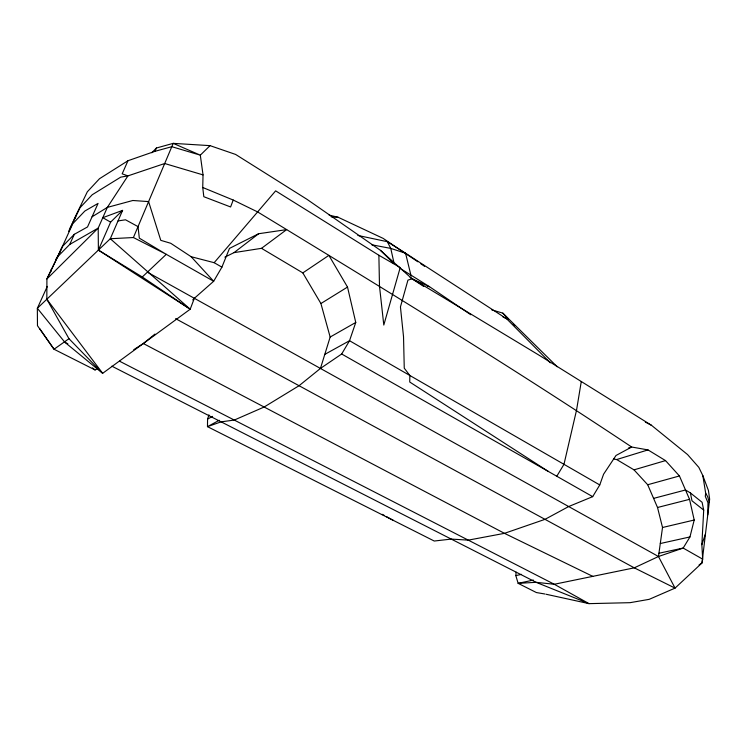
<?xml version="1.0" encoding="UTF-8"?>
<svg xmlns="http://www.w3.org/2000/svg" width="747" height="747" viewBox="0 0 747 747"><rect width="100%" height="100%" fill="white"/><g stroke="black" fill="none" stroke-linecap="round" stroke-linejoin="round"><path stroke-width="1.12" d="M224.856 257.164L234.007 252.635L261.506 248.331L286.643 229.618L258.649 233.727L229.478 248.406L221.906 267.155L213.67 281.264L194.351 298.296L190.196 309.211L102.656 373.323L68.967 338.69L46.828 299.239L46.912 278.967L61.908 247.63M208.936 414.865L207.573 419.123L207.479 426.649L434.25 541.033L451.235 539.082L468.266 540.137L504.468 533.339L545.002 519.342L568.682 506.541L592.688 496.652L599.757 484.943L603.585 474.205L616.023 455.474L631.682 447.023L647.994 449.909L665.521 460.6L679.434 475.96L689.546 499.341L694.206 520.024L689.957 536.934L683.169 548.065L658.481 556.506L634.268 567.841L554.274 584.266L536.113 582.324L518.138 583.342L515.822 575.61L516.14 572.155M202.736 187.488L233.223 200.047L230.599 206.966L203.81 196.704L202.736 187.488L203.035 174.891L200.308 155.161L210.066 145.646L235.613 154.442L306.765 199.178L380.466 250.348L412.045 278.799L423.717 286.446M546.122 594.257L589.038 603.641L630.048 602.68L649.199 599.337L675.045 588.122L701.984 562.986L702.684 559.158L701.853 544.656L703.702 510.098L702.096 502.283L690.377 492.908L685.503 489.985L653.588 498.389M75.447 218.096L75.69 215.892L87.324 191.802L99.491 178.72L127.98 160.726L155.012 151.305L171.801 146.692L200.308 155.161L173.211 143.359L156.431 148.009L151.809 152.761M410.14 277.454L539.96 355.74L651.496 425.314L687.548 454.559L698.828 467.37L702.843 475.624L705.672 493.179L705.289 496.325L707.979 502.731L707.773 514.804M581.278 381.512L576.572 410L563.976 464.317L556.786 476.25M175.592 318.642L634.268 567.841L675.045 588.122L658.481 556.506L662.524 527.494L657.519 507.493L647.705 484.747L634.016 469.854L616.686 459.545L613.455 459.013M50.955 271.469L51.338 269.256M219.263 420.272L207.479 426.649L221.112 421.85L234.269 420.066L264.13 407.022L299.061 385.713L320.444 368.439L330.155 337.046L320.911 303.534L302.824 272.898L261.506 248.331M701.853 544.656L705.485 533.834M302.824 272.898L328.885 255.371L347.514 287.072L355.759 322.452L349.531 340.716L341.678 354.003L320.444 368.439M97.026 368.887L95.093 369.961L54.027 349.241L37.471 325.692L37.35 308.278L110.295 238.741L133.405 237.537L173.211 143.359L210.066 145.646M155.012 151.305L156.431 148.009M122.601 210.374L110.612 222.139L102.787 217.694L122.601 210.374L110.295 238.741L190.196 309.211L98.389 250.096L98.193 228.096L107.344 207.395L127.924 175.89L164.685 163.518L203.035 174.891M110.612 222.139L98.389 250.096L142.285 276.978L190.196 309.211M127.98 160.726L122.181 173.836L127.924 175.89L120.725 177.142L92.226 194.743L80.125 207.591L68.659 231.29M69.723 244.446L98.193 228.096L46.912 278.967L57.818 256.529L69.723 244.446L74.317 234.306L87.52 226.948L98.062 203.408L84.85 211.037L72.814 223.633L57.463 257.398L62.365 246.547L74.317 234.306M70.078 228.199L75.69 215.892M47.304 286.381L37.35 308.278L64.784 342.21L102.656 373.323L46.828 299.239M55.736 259.629L58.014 255.717M92.068 216.789L107.344 207.395L132.826 200.495L148.597 201.597L160.782 240.347L170.736 243.279L191.139 256.707L214.165 262.692L275.643 190.858L378.878 255.259L400.215 267.566L383.799 325.048L379.495 286.222L378.878 255.259M192.707 299.949L194.351 298.296M142.285 276.978L166.282 254.325L213.67 281.264L191.139 256.707M39.722 328.699L54.027 349.241L68.967 338.69M133.76 349.68L143.34 343.527L154.937 334.077M234.007 252.635L258.649 233.727M699.089 564.872L701.984 562.986L709.65 499.183L708.427 490.471L702.843 475.624M320.911 303.534L347.514 287.072M330.155 337.046L355.759 322.452M207.573 419.123L212.55 416.368M324.796 354.377L349.531 340.716L599.757 484.943M628.46 448.041L631.682 447.023C509.09 365.386 383.388 288.482 257.584 211.905L233.223 200.047M616.686 459.545L647.994 449.909M634.016 469.854L665.521 460.6M647.705 484.747L679.434 475.96M657.519 507.493L689.546 499.341M662.524 527.494L694.206 520.024M515.822 575.61L521.453 574.359M660.292 543.527L689.957 536.934M533.395 580.083L518.138 583.342L536.383 592.548L544.993 594.014M658.938 553.247L683.169 548.065L702.684 559.158M118.026 220.916L125.533 219.805L138.018 226.612L139.325 238.153L166.282 254.325L133.405 237.537M331.182 216.817L338.13 217.265L383.136 238.386L417.844 261.777M371.642 244.764L390.765 248.415L405.565 253.224L506.765 318.894L550.315 362.827M357.85 235.454L387.31 241.683L405.565 253.224L411.149 276.203M329.147 215.136L338.13 217.265M427.368 286.073L429.497 286.699L470.787 314.748M491.722 309.856L502.843 313.133L557.197 366.768M592.773 576.357L504.468 533.339L143.34 343.527M64.784 342.21L67.846 343.769M111.826 366.17L536.113 582.324L589.038 603.641L554.274 584.266L119.539 361.193M645.343 422.092L651.496 425.314M502.666 316.719L506.765 318.894M382.268 514.338L384.322 515.458M386.367 516.579L393.529 520.491M147.757 272.375L658.481 556.506M341.678 354.003L592.688 496.652M214.165 262.692L221.906 267.155M401.242 269.069L429.497 286.699L412.045 278.799L407.937 280.125L400.439 306.905L403.529 336.748L404.258 368.178L409.842 375.48L409.739 382.025L548.317 471.432M420.738 263.719L424.595 266.324M92.404 367.888L95.093 369.961M703.702 510.098L691.983 500.789L690.377 492.908M380.466 250.348L393.79 263.551M502.843 313.133L508.427 318.988M513.217 323.993L514.814 325.664M705.672 493.179L707.67 496.718L709.276 502.292M387.31 241.683L390.765 248.415L393.79 262.066"/></g></svg>
